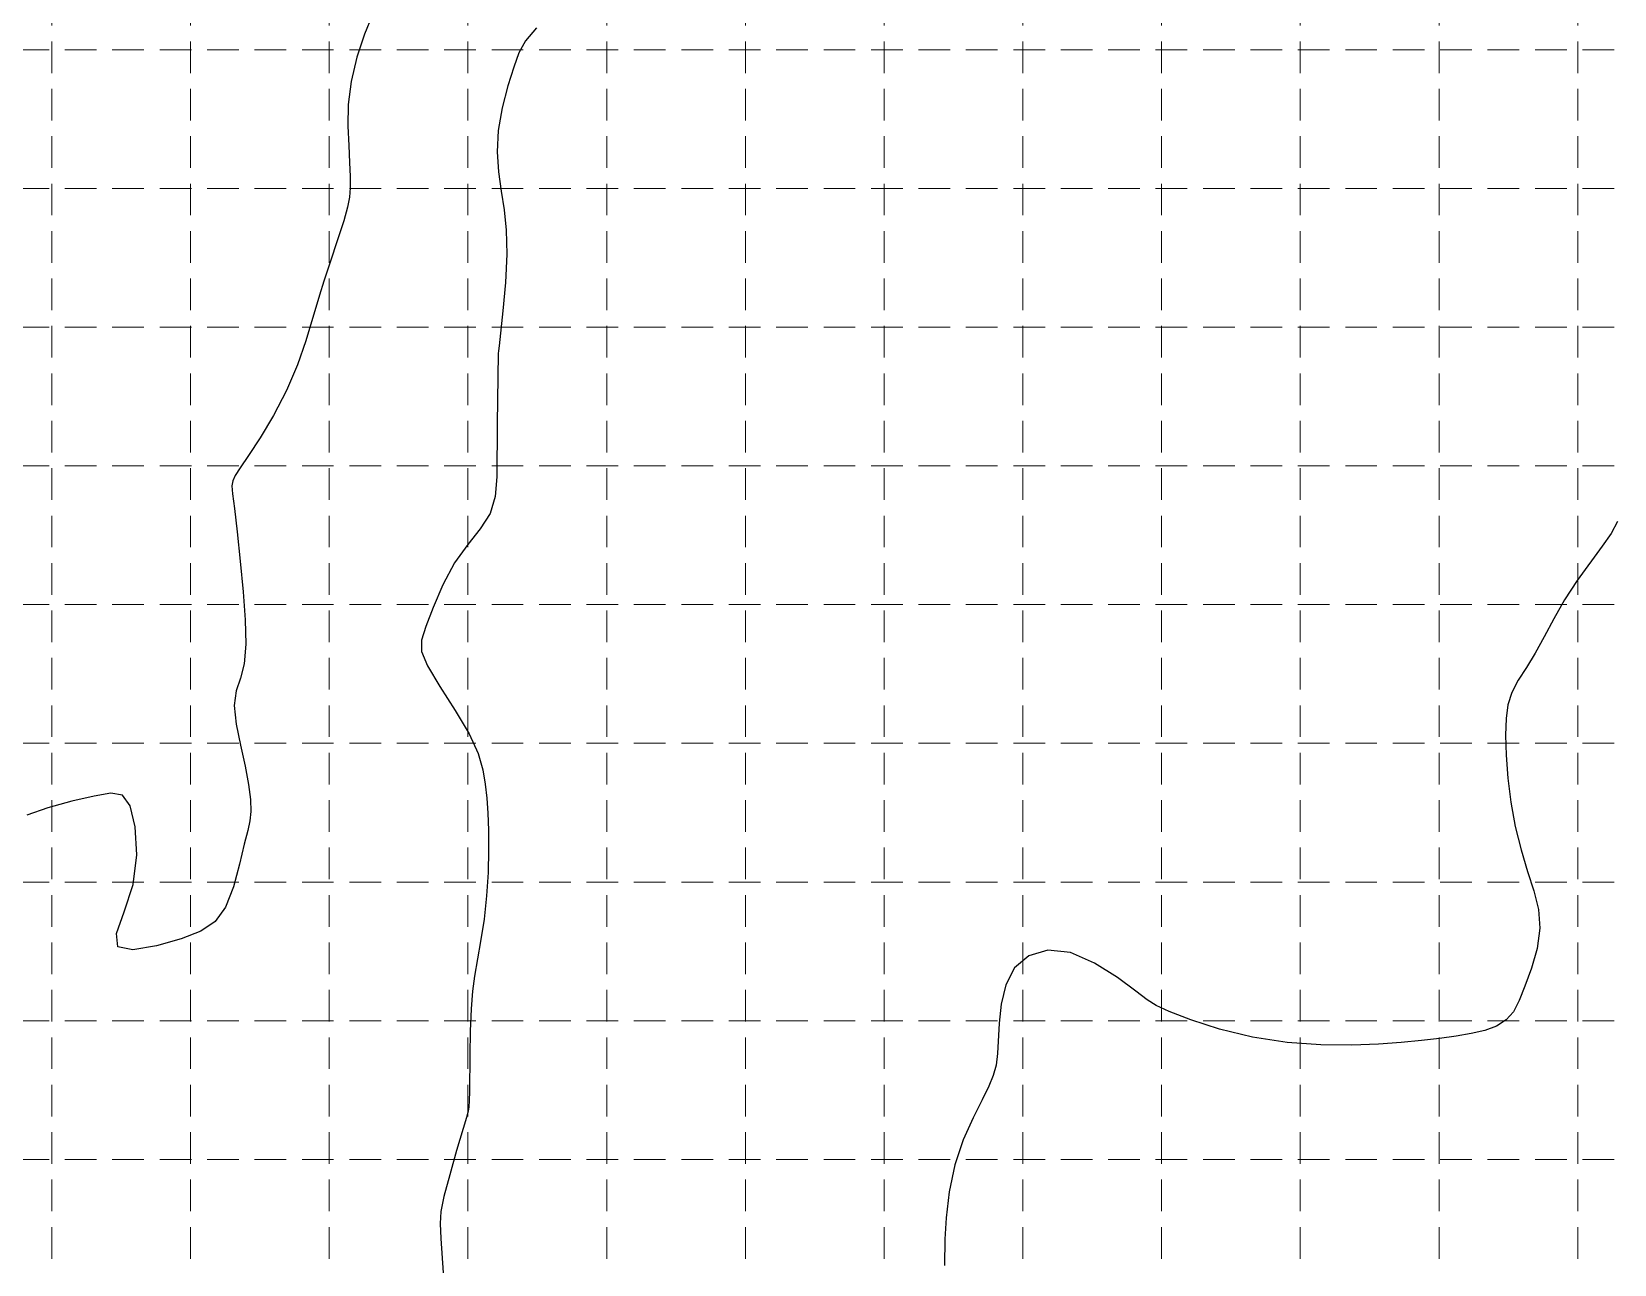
# Model space of a CAD drawing. Header units: inches. Extents: x 638 to 17512, y -393 to 10164.
# Drawn here: x 5351 to 8355, y 4687 to 7026 of the extents above; entities that cross this region are included whole.
import ezdxf

# ---------------------------------------------------------------- set-up
doc = ezdxf.new("R2010")
doc.units = ezdxf.units.IN
doc.header["$LTSCALE"] = 600
doc.header["$MEASUREMENT"] = 0
doc.linetypes.add('HIDDEN', pattern=[0.375, 0.25, -0.125])
doc.layers.add('EC', color=8, linetype='Continuous')
doc.layers.add('GRID', color=254, linetype='HIDDEN')

msp = doc.modelspace()

# ---------------------------------------------------------------- linework, layer by layer
at = {"layer": 'EC', "color": 35}
for p, q in [((5997.7, 7056.8), (5983.3, 7021.1)), ((6309.4, 7033), (6288.4, 7008.8)), ((5983.3, 7021.1), (5968.7, 6977.6)), ((6288.4, 7008.8), (6276, 6986)), ((5968.7, 6977.6), (5957.5, 6931.6)), ((6276, 6986), (6266.4, 6958.7)), ((6266.4, 6958.7), (6255.1, 6923)), ((5957.5, 6931.6), (5952.2, 6887.4)), ((6255.1, 6923), (6244.1, 6881.4)), ((5952.2, 6887.4), (5951.6, 6846.3)), ((6244.1, 6881.4), (6236.5, 6838.6)), ((5951.6, 6846.3), (5953.1, 6809.6)), ((6236.5, 6838.6), (6234.7, 6797.9)), ((5953.1, 6809.6), (5954.8, 6777.8)), ((6234.7, 6797.9), (6237.5, 6759.9)), ((5954.8, 6777.8), (5955.8, 6751.1)), ((6237.5, 6759.9), (6242.5, 6723.5)), ((5955.9, 6729.4), (5954.7, 6711.7)), ((5955.8, 6751.1), (5955.9, 6729.4)), ((5954.7, 6711.7), (5951.1, 6693)), ((6242.5, 6723.5), (6248.1, 6687.8)), ((5951.1, 6693), (5943.6, 6667)), ((6248.1, 6687.8), (6252.1, 6649.1)), ((5943.6, 6667), (5906.2, 6552.3)), ((6252.1, 6649.1), (6253.4, 6603.7)), ((6253.4, 6603.7), (6250.7, 6549.9)), ((5906.2, 6552.3), (5897.8, 6525.6)), ((6250.7, 6549.9), (6245.9, 6496.2)), ((5897.8, 6525.6), (5871.7, 6439.4)), ((6245.9, 6496.2), (6238.4, 6429.8)), ((5871.7, 6439.4), (5855.8, 6393.9)), ((6238.4, 6429.8), (6237.3, 6420.3)), ((6236.8, 6414.9), (6234.6, 6281.5)), ((6237.3, 6420.3), (6236.8, 6414.9)), ((5855.8, 6393.9), (5835.1, 6345.1)), ((5835.1, 6345.1), (5810.4, 6297.6)), ((5810.4, 6297.6), (5784.9, 6255.2)), ((6234.6, 6281.5), (6234, 6181.4)), ((5784.9, 6255.2), (5762.7, 6221.3)), ((5762.7, 6221.3), (5747.2, 6198.3)), ((5747.2, 6198.3), (5737.8, 6183.8)), ((5733, 6173.8), (5731.4, 6164.3)), ((5731.4, 6164.3), (5732.8, 6149)), ((5737.8, 6183.8), (5733, 6173.8)), ((6234, 6181.4), (6231, 6143.8)), ((5732.8, 6149), (5736.3, 6121.2)), ((6231, 6143.8), (6221.3, 6111.7)), ((5736.3, 6121.2), (5741.5, 6076.5)), ((6221.3, 6111.7), (6202.8, 6082.5)), ((5741.5, 6076.5), (5747.4, 6021.1)), ((6202.8, 6082.5), (6178.9, 6052.5)), ((8348.7, 6073.8), (8331.8, 6049.3)), ((8360.9, 6096.6), (8348.7, 6073.8)), ((6178.9, 6052.5), (6153.9, 6017.7)), ((8331.8, 6049.3), (8284.7, 5984.5)), ((5747.4, 6021.1), (5752.8, 5963)), ((6153.9, 6017.7), (6131.5, 5976.1)), ((8284.7, 5984.5), (8260.6, 5947.9)), ((5752.8, 5963), (5756.6, 5909.6)), ((6131.5, 5976.1), (6113.3, 5933.4)), ((8260.6, 5947.9), (8239.9, 5911.7)), ((6113.3, 5933.4), (6099.6, 5896.9)), ((5756.6, 5909.6), (5757.6, 5863.5)), ((6099.6, 5896.9), (6091.3, 5871)), ((8239.9, 5911.7), (8221.9, 5877.5)), ((5757.6, 5863.5), (5754.7, 5826.5)), ((6091.3, 5871), (6091.3, 5849.4)), ((8221.9, 5877.5), (8205, 5846.4)), ((6091.3, 5849.4), (6102.4, 5822.3)), ((8205, 5846.4), (8188.1, 5819.1)), ((5747.5, 5798.8), (5739.7, 5774.7)), ((5754.7, 5826.5), (5747.5, 5798.8)), ((6102.4, 5822.3), (6125.9, 5783.5)), ((8188.1, 5819.1), (8172.6, 5795)), ((5739.7, 5774.7), (5735.9, 5747.4)), ((6125.9, 5783.5), (6155.2, 5737.8)), ((8160.4, 5772), (8152.8, 5748.6)), ((8172.6, 5795), (8160.4, 5772)), ((5735.9, 5747.4), (5739.4, 5711.9)), ((6155.2, 5737.8), (6181.6, 5693.4)), ((8152.8, 5748.6), (8149.4, 5722.5)), ((5739.4, 5711.9), (5747.7, 5671.6)), ((8149.4, 5722.5), (8148.5, 5691)), ((6181.6, 5693.4), (6198.7, 5656.2)), ((8148.5, 5691), (8149.5, 5652.7)), ((5747.7, 5671.6), (5756.8, 5631.9)), ((6198.7, 5656.2), (6207.8, 5625.3)), ((8149.5, 5652.7), (8152.6, 5609.3)), ((5756.8, 5631.9), (5763.2, 5597.3)), ((6207.8, 5625.3), (6212.3, 5597.9)), ((5763.2, 5597.3), (5766.7, 5568.8)), ((6212.3, 5597.9), (6215.2, 5571.2)), ((8152.6, 5609.3), (8158.3, 5563.5)), ((5427.6, 5565.5), (5381.9, 5553.2)), ((5470.1, 5575.4), (5427.6, 5565.5)), ((5501.7, 5580.9), (5470.1, 5575.4)), ((5523.7, 5577), (5501.7, 5580.9)), ((5538.4, 5556.9), (5523.7, 5577)), ((5548.1, 5516.9), (5538.4, 5556.9)), ((5766.7, 5568.8), (5767.5, 5546.2)), ((6215.2, 5571.2), (6217, 5542.9)), ((8158.3, 5563.5), (8167, 5517.6)), ((5381.9, 5553.2), (5342.3, 5539)), ((5765.7, 5528.5), (5761.5, 5510)), ((5767.5, 5546.2), (5765.7, 5528.5)), ((6217, 5542.9), (6218.1, 5510.6)), ((5550.8, 5464), (5548.1, 5516.9)), ((5761.5, 5510), (5754.9, 5483.9)), ((6218.1, 5510.6), (6218.5, 5472.6)), ((8167, 5517.6), (8177.9, 5473.4)), ((5754.9, 5483.9), (5746.1, 5446)), ((6218.5, 5472.6), (6217.7, 5430.5)), ((8177.9, 5473.4), (8190.1, 5432.4)), ((5543.8, 5407.2), (5550.8, 5464)), ((5746.1, 5446), (5734.5, 5403)), ((5527.1, 5355.4), (5543.8, 5407.2)), ((6217.7, 5430.5), (6214.8, 5386)), ((8190.1, 5432.4), (8202, 5395.3)), ((5734.5, 5403), (5719.2, 5364.5)), ((6214.8, 5386), (6209.9, 5341.4)), ((8202, 5395.3), (8210.9, 5360.1)), ((5512.6, 5314.5), (5527.1, 5355.4)), ((5719.2, 5364.5), (5699.4, 5337.4)), ((8210.9, 5360.1), (8213.6, 5324.3)), ((5672.4, 5319.1), (5635.4, 5304.6)), ((5699.4, 5337.4), (5672.4, 5319.1)), ((6209.9, 5341.4), (6203.5, 5299.5)), ((8213.6, 5324.3), (8208.4, 5286.2)), ((5514.8, 5289.4), (5512.6, 5314.5)), ((5543.4, 5283.3), (5514.8, 5289.4)), ((5588.5, 5290.9), (5543.4, 5283.3)), ((5635.4, 5304.6), (5588.5, 5290.9)), ((6203.5, 5299.5), (6192, 5233.2)), ((8208.4, 5286.2), (8197.6, 5248.6)), ((7243.9, 5272.2), (7216.8, 5249.5)), ((7279.8, 5282.6), (7243.9, 5272.2)), ((7322.6, 5278.2), (7279.8, 5282.6)), ((7368.6, 5258.4), (7322.6, 5278.2)), ((7412.2, 5230.8), (7368.6, 5258.4)), ((6192, 5233.2), (6187.9, 5204.9)), ((7216.8, 5249.5), (7200.1, 5217.3)), ((7446.6, 5205.3), (7412.2, 5230.8)), ((8197.6, 5248.6), (8185.3, 5214.6)), ((6187.9, 5204.9), (6185.2, 5171.7)), ((7200.1, 5217.3), (7191.5, 5180.6)), ((7468.3, 5188.6), (7446.6, 5205.3)), ((8185.3, 5214.6), (8174.3, 5187.2)), ((6185.2, 5171.7), (6183.7, 5129.2)), ((7191.5, 5180.6), (7187.7, 5144.5)), ((7485.6, 5177.6), (7468.3, 5188.6)), ((7510.3, 5166.2), (7485.6, 5177.6)), ((7551.4, 5150.5), (7510.3, 5166.2)), ((8163.3, 5166.1), (8149.6, 5150.4)), ((8174.3, 5187.2), (8163.3, 5166.1)), ((7187.7, 5144.5), (7184.2, 5087)), ((7605.8, 5132.7), (7551.4, 5150.5)), ((8131.5, 5138.9), (8109.2, 5130.6)), ((8149.6, 5150.4), (8131.5, 5138.9)), ((6183.7, 5129.2), (6182.9, 5083.5)), ((7668.5, 5117.5), (7605.8, 5132.7)), ((7733.9, 5107.9), (7668.5, 5117.5)), ((7798, 5103.5), (7733.9, 5107.9)), ((7950.6, 5107.5), (7907.4, 5104.4)), ((7988.7, 5111.3), (7950.6, 5107.5)), ((8023.3, 5115.2), (7988.7, 5111.3)), ((8054.8, 5119.4), (8023.3, 5115.2)), ((8083.5, 5124.4), (8054.8, 5119.4)), ((8109.2, 5130.6), (8083.5, 5124.4)), ((6182.9, 5083.5), (6182.3, 5015)), ((7184.2, 5087), (7181.6, 5064.9)), ((7856.8, 5102.8), (7798, 5103.5)), ((7907.4, 5104.4), (7856.8, 5102.8)), ((7181.6, 5064.9), (7176.4, 5045.2)), ((7168.1, 5024.5), (7155.3, 4998.6)), ((7176.4, 5045.2), (7168.1, 5024.5)), ((6182, 4997), (6181.2, 4985.8)), ((6182.3, 5015), (6182, 4997)), ((7155.3, 4998.6), (7138, 4964.7)), ((6176.7, 4965.1), (6157.9, 4902.5)), ((6180, 4977.4), (6176.7, 4965.1)), ((6181.2, 4985.8), (6180, 4977.4)), ((7138, 4964.7), (7119.3, 4923.1)), ((6157.9, 4902.5), (6144.8, 4856.7)), ((7119.3, 4923.1), (7103.3, 4875.6)), ((7103.3, 4875.6), (7092.7, 4824.3)), ((6144.8, 4856.7), (6133.8, 4815.5)), ((6133.8, 4815.5), (6128, 4787)), ((7092.7, 4824.3), (7087, 4775.1)), ((6128, 4787), (6126.6, 4763.9)), ((6126.6, 4763.9), (6128.1, 4735.5)), ((7087, 4775.1), (7084.6, 4734.4)), ((6128.1, 4735.5), (6134.1, 4642.6)), ((7084.6, 4734.4), (7083.5, 4684.5))]:
    msp.add_line(p, q, dxfattribs=at)
at = {"layer": 'GRID', "color": 252, "linetype": 'HIDDEN', "lineweight": 0, "ltscale": 0.4}
for p, q in [((5389.7, 9887.4), (5389.7, 672.4)), ((5653, 9887.4), (5653, 672.4)), ((5916.2, 9887.4), (5916.2, 672.4)), ((6179.5, 9887.4), (6179.5, 672.4)), ((6442.7, 9887.4), (6442.7, 672.4)), ((6706, 9887.4), (6706, 672.4)), ((6969.2, 9887.4), (6969.2, 672.4)), ((7232.5, 9887.4), (7232.5, 672.4)), ((7495.7, 9887.4), (7495.7, 672.4)), ((7759, 9887.4), (7759, 672.4)), ((8022.2, 9887.4), (8022.2, 672.4)), ((8285.5, 9887.4), (8285.5, 672.4)), ((914.5, 6991.6), (17236, 6991.6)), ((914.5, 6728.4), (17236, 6728.4)), ((914.5, 6465.1), (17236, 6465.1)), ((914.5, 6201.9), (17236, 6201.9)), ((914.5, 5938.6), (17236, 5938.6)), ((914.5, 5675.4), (17236, 5675.4)), ((914.5, 5412.1), (17236, 5412.1)), ((914.5, 5148.9), (17236, 5148.9)), ((914.5, 4885.6), (17236, 4885.6))]:
    msp.add_line(p, q, dxfattribs=at)

doc.saveas('drawing.dxf')
